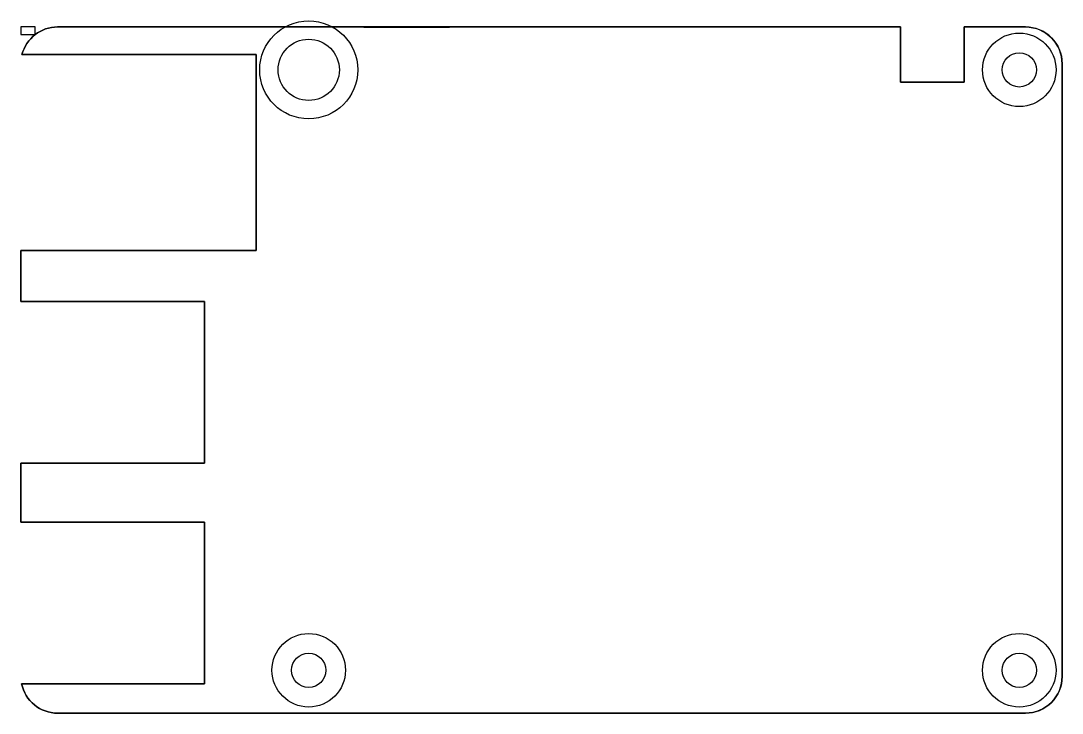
# Model space of a CAD drawing. Header units: millimetres. Extents: x -42.5 to 42.5, y -28 to 28.5.
import ezdxf

# ---------------------------------------------------------------- set-up
doc = ezdxf.new("R2010")
doc.units = ezdxf.units.MM
doc.layers.get('0').update_dxf_attribs({"linetype": 'CONTINUOUS'})

msp = doc.modelspace()

# ---------------------------------------------------------------- linework, layer by layer
for p, q in [((-39.5, 27.987), (29.29, 27.987)), ((-7.5, 27.937), (-14.5, 27.937)), ((-7.5, 27.937), (-14.5, 27.937)), ((29.29, 27.987), (29.29, 23.487)), ((34.51, 23.487), (34.51, 27.987)), ((34.51, 27.987), (39.5, 27.987)), ((-23.3, 25.737), (-42.405, 25.737)), ((-23.3, 9.737), (-23.3, 25.737)), ((42.5, 24.987), (42.5, -25.013)), ((29.29, 23.487), (34.51, 23.487)), ((-42.5, 5.587), (-42.5, 9.737)), ((-42.5, 9.737), (-23.3, 9.737)), ((-27.5, 5.587), (-42.5, 5.587)), ((-27.5, -7.613), (-27.5, 5.587)), ((-42.5, -12.413), (-42.5, -7.613)), ((-42.5, -7.613), (-27.5, -7.613)), ((-27.5, -12.413), (-42.5, -12.413)), ((-27.5, -25.613), (-27.5, -12.413)), ((-42.439, -25.613), (-27.5, -25.613)), ((39.5, -28.013), (-39.5, -28.013))]:
    msp.add_line(p, q)
msp.add_lwpolyline([(-42.5, 5.587), (-27.5, 5.587), (-27.5, -7.613), (-42.5, -7.613), (-42.5, -12.413), (-27.5, -12.413), (-27.5, -25.613), (-42.439, -25.613, 0.356394), (-39.5, -28.013), (39.5, -28.013, 0.414214), (42.5, -25.013), (42.5, 24.987, 0.414214), (39.5, 27.987), (34.51, 27.987), (34.51, 23.487), (29.29, 23.487), (29.29, 27.987), (-39.5, 27.987, 0.341999), (-42.405, 25.737), (-23.3, 25.737), (-23.3, 9.737), (-42.5, 9.737)], format="xyb", close=True)
msp.add_lwpolyline([(-42.5, 27.359), (-41.337, 27.359), (-41.337, 27.987), (-42.5, 27.987)], close=True)
for centre, radius in [((-19, 24.487), 4), ((39, 24.487), 3), ((-19, 24.487), 2.5), ((39, 24.487), 1.4), ((-19, -24.513), 3), ((39, -24.513), 3), ((-19, -24.513), 1.4), ((39, -24.513), 1.4)]:
    msp.add_circle(centre, radius)
at = {"extrusion": (0, 0, -1)}
for centre, start, end in [((39.5, 24.987), 14.47751, 90), ((-39.5, 24.987), 90, 180), ((-39.5, -25.013), 180, 270), ((39.5, -25.013), 270, 348.46304)]:
    msp.add_arc(centre, 3, start, end, dxfattribs=at)

doc.saveas('drawing.dxf')
